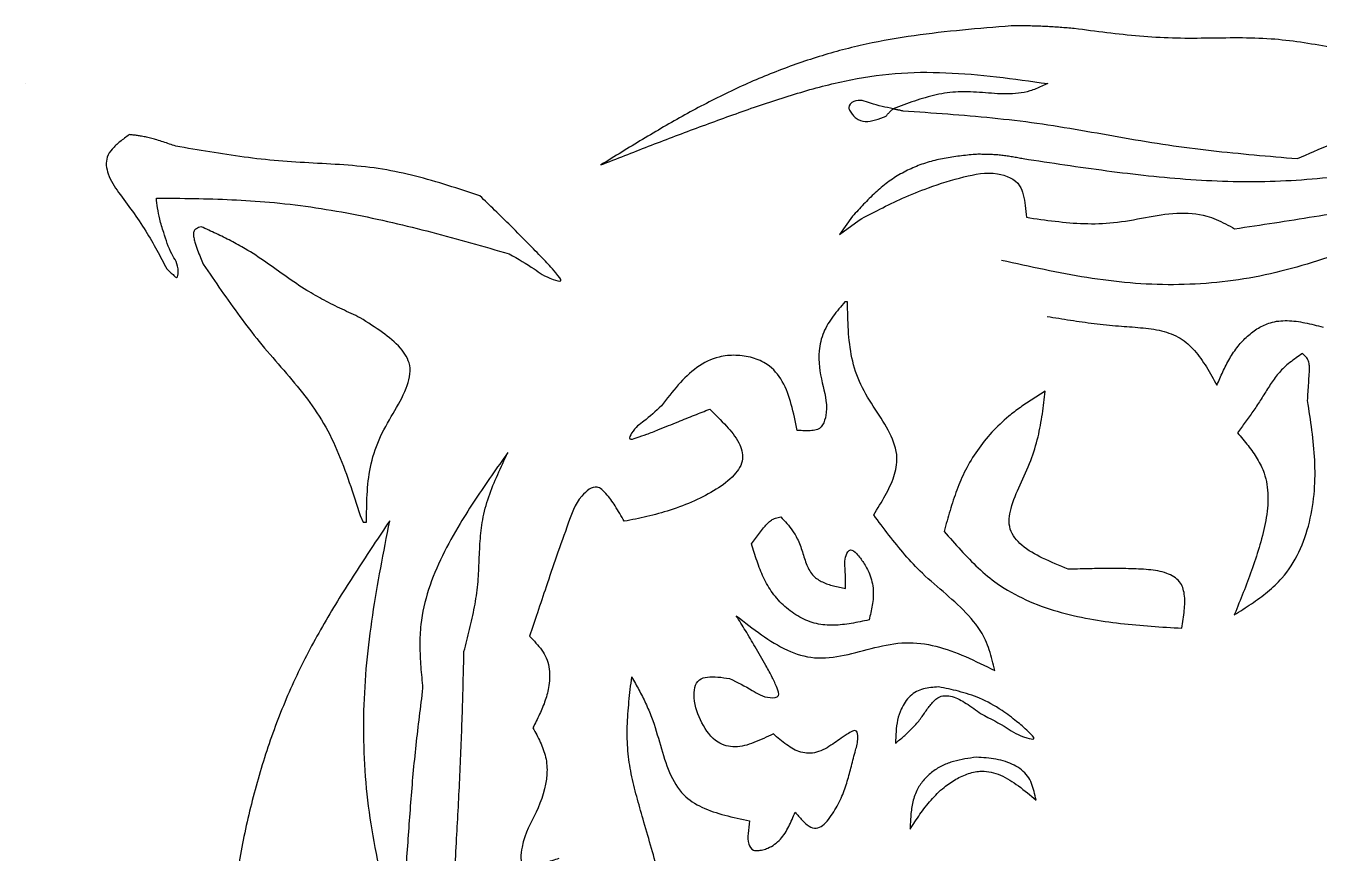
# Model space of a CAD drawing. Extents: x 24 to 174, y -3 to 159.
# Drawn here: x 23.7 to 110.3, y 103.2 to 158.7 of the extents above; entities that cross this region are included whole.
import ezdxf

# ---------------------------------------------------------------- set-up
doc = ezdxf.new("R2010")
doc.units = 0
doc.layers.add('Capa_1', color=7, linetype='CONTINUOUS')

msp = doc.modelspace()

# ---------------------------------------------------------------- linework, layer by layer
at = {"layer": 'Capa_1', "color": 7}
for p, q in [((89.663984, 158.673062), (89.663984, 158.673062)), ((23.688478, 154.837707), (23.688478, 154.837707)), ((81.773889, 153.115161), (81.773889, 153.115161)), ((30.609534, 151.382689), (30.609534, 151.382689)), ((87.253521, 150.061426), (87.253521, 150.061426)), ((79.048681, 145.906917), (78.166736, 144.68818)), ((78.166736, 144.68818), (79.484141, 145.661077)), ((35.431016, 145.21019), (35.431016, 145.210181)), ((78.534951, 140.179782), (78.534949, 140.17979)), ((109.176453, 136.708787), (109.176453, 136.708787)), ((91.946566, 134.18753), (91.946566, 134.18753)), ((55.967644, 130.077669), (55.967644, 130.077669)), ((46.067266, 125.847643), (46.283341, 125.406671)), ((74.241533, 125.776534), (74.241533, 125.776534)), ((46.283341, 125.406671), (46.501073, 125.410537)), ((104.704995, 119.430395), (104.611842, 119.199436)), ((84.803369, 114.368584), (84.803369, 114.368584)), ((87.343369, 109.660655), (87.343369, 109.660655))]:
    msp.add_line(p, q, dxfattribs=at)
for points, knots in [([(89.663984, 158.673062), (88.578416, 158.583985), (86.409734, 158.406032), (83.168405, 158.0443), (79.95234, 157.49148), (76.79269, 156.654579), (73.706195, 155.56335), (70.707123, 154.245457), (67.80719, 152.724799), (64.9813, 151.072105), (63.123434, 149.92735), (62.194172, 149.35477)], [0, 0, 0, 0, 3.267592, 6.527798, 9.781717, 13.047464, 16.320768, 19.593504, 22.866239, 26.138392, 29.412867, 29.412867, 29.412867, 29.412867]), ([(93.895113, 158.490611), (93.738178, 158.504124), (93.424317, 158.531149), (92.953341, 158.56942), (92.48264, 158.603112), (92.012114, 158.629982), (91.541872, 158.650108), (91.071896, 158.663554), (90.60229, 158.670386), (90.133144, 158.672821), (89.820373, 158.672982), (89.663984, 158.673062)], [0, 0, 0, 0, 0.472545, 0.945067, 1.417575, 1.888224, 2.358893, 2.829545, 3.29868, 3.767826, 4.236993, 4.236993, 4.236993, 4.236993]), ([(112.958341, 156.844132), (112.307377, 156.977802), (111.007386, 157.244744), (109.049542, 157.588515), (107.005166, 157.826165), (104.874712, 157.875928), (102.671695, 157.835966), (100.467018, 157.824988), (98.267854, 157.963956), (96.079136, 158.202509), (94.623413, 158.394538), (93.895113, 158.490611)], [0, 0, 0, 0, 1.993594, 3.98125, 5.962031, 8.16127, 10.367679, 12.573427, 14.772644, 16.973781, 19.177576, 19.177576, 19.177576, 19.177576]), ([(62.194172, 149.35477), (63.259222, 149.771493), (65.391863, 150.605933), (68.607424, 151.834511), (71.857308, 153.0173), (75.142342, 154.126259), (78.483937, 155.025009), (81.878582, 155.563183), (85.300571, 155.588044), (88.70752, 155.278242), (90.975453, 154.96294), (92.114136, 154.804633)], [0, 0, 0, 0, 3.431026, 6.870237, 10.32647, 13.806095, 17.268829, 20.697288, 24.08452, 27.504673, 30.953393, 30.953393, 30.953393, 30.953393]), ([(92.114136, 154.804633), (91.983022, 154.742442), (91.721809, 154.618544), (91.326057, 154.446761), (90.562335, 154.174831), (89.341431, 154.063719), (87.749115, 154.203501), (86.1692, 154.307649), (84.637302, 154.078822), (83.192641, 153.646284), (82.248472, 153.292826), (81.773889, 153.115161)], [0, 0, 0, 0, 0.435328, 0.867281, 1.293977, 2.863134, 4.481588, 6.099931, 7.593864, 9.097931, 10.618006, 10.618006, 10.618006, 10.618006]), ([(81.773889, 153.115161), (81.27231, 153.214863), (80.407558, 153.386756), (79.330771, 153.855777), (78.696776, 153.288764), (78.8986, 152.939445), (79.052333, 152.698269), (79.350619, 152.388378), (79.908486, 152.201714), (80.612448, 152.355872), (81.068828, 152.532595), (81.309216, 152.62568)], [0, 0, 0, 0, 1.562021, 2.693015, 3.220127, 3.48145, 3.790915, 4.103011, 4.748072, 5.44462, 6.219845, 6.219845, 6.219845, 6.219845]), ([(81.309216, 152.62568), (81.323553, 152.645513), (81.352219, 152.685168), (81.396115, 152.743974), (81.442157, 152.801853), (81.491241, 152.857974), (81.543158, 152.912309), (81.59781, 152.964995), (81.655022, 153.016007), (81.714128, 153.065974), (81.753967, 153.098764), (81.773889, 153.115161)], [0, 0, 0, 0, 0.073418, 0.146792, 0.220132, 0.295233, 0.37038, 0.44552, 0.522905, 0.60029, 0.677697, 0.677697, 0.677697, 0.677697]), ([(81.773889, 153.115161), (81.797014, 153.110713), (81.843265, 153.101816), (81.912641, 153.088468), (81.982363, 153.075045), (82.05243, 153.061543), (82.122807, 153.047791), (82.194757, 153.033351), (82.268234, 153.018007), (82.343268, 153.001916), (82.393262, 152.991055), (82.418259, 152.985624)], [0, 0, 0, 0, 0.070648, 0.141296, 0.211945, 0.283655, 0.355363, 0.42707, 0.503808, 0.580547, 0.657288, 0.657288, 0.657288, 0.657288]), ([(82.418259, 152.985624), (83.418208, 152.916161), (85.417326, 152.77729), (88.411362, 152.522532), (91.384649, 152.175954), (94.327723, 151.693273), (97.251288, 151.163001), (100.158338, 150.67284), (103.059495, 150.305941), (105.945952, 150.020291), (107.873083, 149.855906), (108.836906, 149.773692)], [0, 0, 0, 0, 3.007055, 6.011766, 9.013972, 11.984471, 14.956948, 17.928319, 20.827211, 23.727611, 26.629565, 26.629565, 26.629565, 26.629565]), ([(108.836906, 149.773692), (109.57397, 150.097845), (111.042482, 150.743681), (113.280702, 151.604647), (115.583082, 152.242268), (117.953667, 152.535963), (120.346649, 152.562697), (122.746383, 152.396552), (125.13664, 152.104219), (127.513798, 151.726591), (129.091014, 151.446904), (129.878997, 151.307172)], [0, 0, 0, 0, 2.415465, 4.812524, 7.189432, 9.562162, 11.955983, 14.358869, 16.773439, 19.178073, 21.578894, 21.578894, 21.578894, 21.578894]), ([(30.609534, 151.382689), (30.400598, 151.226588), (29.999176, 150.926676), (29.472734, 150.45488), (28.979909, 149.752817), (29.154902, 148.599097), (29.913693, 147.464648), (30.845699, 146.250206), (31.711288, 144.96599), (32.458413, 143.663658), (32.904571, 142.811074), (33.122526, 142.394574)], [0, 0, 0, 0, 0.781445, 1.501368, 2.126548, 3.26233, 4.682232, 6.234098, 7.848688, 9.325249, 10.735494, 10.735494, 10.735494, 10.735494]), ([(33.722798, 150.611539), (33.583497, 150.659394), (33.304867, 150.755113), (32.885544, 150.894989), (32.491471, 151.018664), (32.122522, 151.124768), (31.778675, 151.211292), (31.456955, 151.27673), (31.158263, 151.321508), (30.884198, 151.354158), (30.701113, 151.373176), (30.609534, 151.382689)], [0, 0, 0, 0, 0.441875, 0.883837, 1.326076, 1.680849, 2.035405, 2.389519, 2.665261, 2.941255, 3.217469, 3.217469, 3.217469, 3.217469]), ([(54.098472, 147.2822), (53.381267, 147.51878), (51.950036, 147.990892), (49.784706, 148.623003), (47.558179, 149.106101), (45.266114, 149.34847), (42.93649, 149.470607), (40.608549, 149.599215), (38.297764, 149.862712), (36.006577, 150.214918), (34.48416, 150.479314), (33.722798, 150.611539)], [0, 0, 0, 0, 2.265579, 4.521112, 6.764853, 9.089708, 11.425926, 13.764246, 16.082307, 18.399617, 20.717866, 20.717866, 20.717866, 20.717866]), ([(87.253521, 150.061426), (86.907985, 150.024869), (86.217964, 149.951865), (85.188528, 149.8022), (84.174337, 149.571732), (83.193178, 149.223698), (82.259274, 148.765322), (81.371328, 148.190658), (80.551663, 147.495977), (79.783693, 146.71854), (79.294052, 146.177863), (79.048681, 145.906917)], [0, 0, 0, 0, 1.042364, 2.081559, 3.119233, 4.157062, 5.197207, 6.233528, 7.321679, 8.41334, 9.509916, 9.509916, 9.509916, 9.509916]), ([(90.481438, 149.756604), (90.361239, 149.779497), (90.120865, 149.825279), (89.759623, 149.890223), (89.3991, 149.947374), (89.038959, 149.993172), (88.679572, 150.027437), (88.321165, 150.049886), (87.964141, 150.060306), (87.608856, 150.062826), (87.371977, 150.061893), (87.253521, 150.061426)], [0, 0, 0, 0, 0.367078, 0.734084, 1.101063, 1.46202, 1.823026, 2.183935, 2.539136, 2.894406, 3.249776, 3.249776, 3.249776, 3.249776]), ([(115.778909, 149.087429), (114.844942, 148.963996), (112.978309, 148.717301), (110.172838, 148.406506), (107.354722, 148.214663), (104.526119, 148.20271), (101.696011, 148.339535), (98.875589, 148.59347), (96.067968, 148.933621), (93.272141, 149.330822), (91.411617, 149.614685), (90.481438, 149.756604)], [0, 0, 0, 0, 2.826236, 5.648537, 8.466754, 11.295664, 14.12906, 16.964062, 19.789294, 22.612624, 25.43545, 25.43545, 25.43545, 25.43545]), ([(79.484141, 145.661077), (79.949552, 145.907493), (80.908614, 146.415275), (82.449614, 147.156424), (84.313203, 147.920398), (86.42337, 148.567342), (88.529527, 148.989893), (90.165445, 148.329406), (90.510877, 147.3296), (90.625379, 146.615248), (90.665643, 146.106043), (90.686489, 145.842424)], [0, 0, 0, 0, 1.579783, 3.255418, 5.127985, 7.616644, 9.866372, 11.55411, 12.203551, 12.94155, 13.733741, 13.733741, 13.733741, 13.733741]), ([(56.061901, 143.394479), (56.646303, 143.053881), (57.669419, 142.457594), (58.515195, 141.803394), (59.753001, 141.441606), (58.947715, 142.385719), (58.39381, 142.997157), (57.310451, 144.105054), (56.230749, 145.191996), (55.11455, 146.293548), (54.425904, 146.963606), (54.098472, 147.2822)], [0, 0, 0, 0, 1.943198, 3.40197, 3.923284, 4.542331, 5.732168, 7.114677, 8.911221, 10.42457, 11.796388, 11.796388, 11.796388, 11.796388]), ([(104.632785, 145.074582), (105.519781, 145.207234), (107.295582, 145.472808), (109.961117, 145.890499), (112.626855, 146.346351), (115.282832, 146.856675), (117.942916, 147.275979), (120.637949, 147.456325), (123.345622, 147.231544), (126.043047, 146.735855), (127.831176, 146.31797), (128.729161, 146.108111)], [0, 0, 0, 0, 2.690575, 5.386643, 8.094089, 10.803332, 13.500128, 16.169932, 18.883624, 21.625848, 24.392233, 24.392233, 24.392233, 24.392233]), ([(33.122526, 142.394574), (33.20763, 142.310068), (33.367008, 142.151811), (33.568048, 141.982884), (33.851087, 141.699153), (33.96103, 142.67608), (33.361604, 143.376259), (32.975589, 144.649161), (32.652498, 145.662437), (32.506835, 146.440791), (32.452441, 146.913162), (32.426893, 147.135024)], [0, 0, 0, 0, 0.351778, 0.658784, 0.877956, 1.255888, 2.544397, 4.076839, 5.013727, 5.77061, 6.440938, 6.440938, 6.440938, 6.440938]), ([(32.426893, 147.135024), (33.269486, 147.126129), (34.953921, 147.108345), (37.478843, 147.037753), (40.086506, 146.873618), (42.769123, 146.555652), (45.519722, 146.08919), (48.219131, 145.512726), (50.866844, 144.850901), (53.468725, 144.13737), (55.197508, 143.642109), (56.061901, 143.394479)], [0, 0, 0, 0, 2.527904, 5.053556, 7.577007, 10.363629, 13.153366, 15.943803, 18.642316, 21.339797, 24.037283, 24.037283, 24.037283, 24.037283]), ([(90.686489, 145.842424), (91.329691, 145.74802), (92.615927, 145.559237), (94.565536, 145.38399), (96.597535, 145.435572), (98.646361, 145.830788), (100.713718, 146.193603), (102.356137, 146.102323), (103.412362, 145.703147), (104.026068, 145.404352), (104.429603, 145.185018), (104.632785, 145.074582)], [0, 0, 0, 0, 1.950129, 3.899751, 5.866959, 8.023116, 10.146701, 12.169893, 12.839014, 13.523064, 14.216771, 14.216771, 14.216771, 14.216771]), ([(35.431016, 145.210181), (35.373095, 145.19142), (35.26143, 145.155251), (35.107786, 145.089132), (34.955323, 144.973855), (34.891536, 144.744035), (34.929442, 144.471028), (35.030286, 144.098205), (35.176345, 143.655973), (35.370754, 143.16437), (35.506082, 142.854118), (35.572127, 142.702702)], [0, 0, 0, 0, 0.182504, 0.351849, 0.501931, 0.7383, 1.019102, 1.325861, 1.895718, 2.415578, 2.911148, 2.911148, 2.911148, 2.911148]), ([(46.079393, 139.107685), (45.673412, 139.297057), (44.862279, 139.675415), (43.661527, 140.273266), (42.400716, 140.984206), (41.117638, 141.861855), (39.774979, 142.83631), (38.549192, 143.654846), (37.420841, 144.270964), (36.432076, 144.751888), (35.764926, 145.05732), (35.431016, 145.21019)], [0, 0, 0, 0, 1.343903, 2.685058, 4.023369, 5.682381, 7.344455, 9.002037, 10.098928, 11.198419, 12.30012, 12.30012, 12.30012, 12.30012]), ([(114.651674, 144.495256), (113.738694, 144.158685), (111.915392, 143.486523), (109.150086, 142.573087), (106.329866, 141.853373), (103.448153, 141.428468), (100.53777, 141.281949), (97.624286, 141.400393), (94.734543, 141.774795), (91.8725, 142.319607), (89.975817, 142.738797), (89.02678, 142.948546)], [0, 0, 0, 0, 2.91906, 5.829625, 8.733553, 11.638948, 14.552512, 17.463661, 20.374233, 23.285732, 26.201503, 26.201503, 26.201503, 26.201503]), ([(35.572127, 142.702702), (35.970177, 142.113627), (36.76654, 140.935087), (37.998249, 139.1902), (39.32334, 137.467275), (40.773978, 135.804572), (42.224431, 134.111548), (43.544078, 132.287161), (44.563998, 130.247182), (45.37029, 128.074479), (45.834139, 126.592483), (46.067266, 125.847643)], [0, 0, 0, 0, 2.132829, 4.267066, 6.406787, 8.649755, 10.885008, 13.095479, 15.384227, 17.701321, 20.042566, 20.042566, 20.042566, 20.042566]), ([(78.534949, 140.17979), (78.264001, 139.862729), (77.725038, 139.232037), (77.044546, 138.153081), (76.682714, 136.608875), (76.959671, 134.760281), (77.478117, 133.103392), (77.03573, 131.625067), (76.289897, 131.532761), (75.837069, 131.530837), (75.510951, 131.552843), (75.341206, 131.564297)], [0, 0, 0, 0, 1.251773, 2.490001, 3.784899, 5.924172, 7.933754, 9.211916, 9.60953, 10.078309, 10.587176, 10.587176, 10.587176, 10.587176]), ([(78.706379, 140.166009), (78.699905, 140.166837), (78.686959, 140.168494), (78.667526, 140.170872), (78.648229, 140.173021), (78.629059, 140.174842), (78.610022, 140.176349), (78.591101, 140.17755), (78.5723, 140.178455), (78.553627, 140.179165), (78.541176, 140.179576), (78.534951, 140.179782)], [0, 0, 0, 0, 0.019579, 0.039156, 0.058732, 0.077827, 0.096923, 0.116018, 0.134703, 0.153389, 0.172076, 0.172076, 0.172076, 0.172076]), ([(80.463652, 125.90111), (80.728213, 126.328326), (81.240129, 127.154974), (81.856775, 128.411673), (82.149531, 129.884356), (81.56862, 131.462993), (80.55987, 132.978336), (79.531029, 134.584912), (78.949536, 136.406694), (78.741484, 138.28224), (78.718121, 139.53593), (78.706379, 140.166009)], [0, 0, 0, 0, 1.506785, 2.915576, 4.192276, 5.882694, 7.76675, 9.687595, 11.570554, 13.441514, 15.331877, 15.331877, 15.331877, 15.331877]), ([(46.501073, 125.410537), (46.505299, 126.02463), (46.513778, 127.256896), (46.707164, 129.128762), (47.281239, 130.985995), (48.26715, 132.674747), (49.176883, 134.219218), (49.603404, 135.874158), (48.76123, 137.215473), (47.533552, 138.177632), (46.582778, 138.78573), (46.079393, 139.107685)], [0, 0, 0, 0, 1.842212, 3.696668, 5.625462, 7.623415, 9.522557, 11.077836, 12.385987, 13.977165, 15.767492, 15.767492, 15.767492, 15.767492]), ([(92.077204, 139.198078), (92.597486, 139.113194), (93.645013, 138.94229), (95.239202, 138.713959), (96.805441, 138.550156), (98.320496, 138.463805), (99.726106, 138.283858), (101.018488, 137.820569), (102.00969, 136.91372), (102.770002, 135.803808), (103.216382, 134.998406), (103.444918, 134.586058)], [0, 0, 0, 0, 1.581473, 3.184108, 4.830777, 6.304009, 7.735481, 9.07763, 10.341861, 11.68968, 13.103658, 13.103658, 13.103658, 13.103658]), ([(103.444918, 134.586058), (103.575811, 134.890053), (103.837458, 135.497717), (104.285588, 136.387545), (104.826286, 137.197566), (105.473629, 137.889318), (106.196659, 138.437912), (107.093301, 138.856041), (108.180967, 138.964642), (109.366533, 138.787925), (110.154504, 138.585779), (110.556698, 138.482599)], [0, 0, 0, 0, 0.992883, 1.984701, 2.985163, 3.903344, 4.814035, 5.693918, 6.836312, 8.030954, 9.276438, 9.276438, 9.276438, 9.276438]), ([(75.341206, 131.564297), (75.2224, 132.147299), (74.993604, 133.270049), (74.456549, 134.848629), (73.506013, 135.98071), (72.336684, 136.475236), (71.230633, 136.634697), (69.920858, 136.516001), (68.549667, 135.830699), (67.330179, 134.607994), (66.6185, 133.684852), (66.253871, 133.211879)], [0, 0, 0, 0, 1.785418, 3.43837, 4.962895, 6.04141, 7.173097, 8.291254, 9.937225, 11.642654, 13.434474, 13.434474, 13.434474, 13.434474]), ([(109.176453, 136.708787), (109.032261, 136.611918), (108.744862, 136.418841), (108.326558, 136.114456), (107.83614, 135.696618), (107.332895, 135.102427), (106.831987, 134.342979), (106.360524, 133.570145), (105.861224, 132.826824), (105.347753, 132.10916), (104.999212, 131.636947), (104.825159, 131.401136)], [0, 0, 0, 0, 0.521109, 1.03866, 1.551361, 2.450344, 3.361917, 4.279535, 5.165978, 6.047442, 6.926702, 6.926702, 6.926702, 6.926702]), ([(109.518207, 133.555284), (109.530838, 133.749401), (109.556344, 134.141379), (109.594573, 134.738767), (109.627184, 135.261546), (109.653395, 135.701846), (109.635605, 136.046723), (109.544684, 136.315196), (109.412747, 136.486117), (109.298973, 136.600041), (109.217591, 136.672274), (109.176453, 136.708787)], [0, 0, 0, 0, 0.583586, 1.178427, 1.795777, 2.155145, 2.501262, 2.827671, 2.983856, 3.145261, 3.310257, 3.310257, 3.310257, 3.310257]), ([(91.946566, 134.18753), (91.666602, 134.012635), (91.107025, 133.663064), (90.283461, 133.11398), (89.344215, 132.403279), (88.352182, 131.457427), (87.378481, 130.242054), (86.595136, 128.936842), (86.013778, 127.571418), (85.567484, 126.192118), (85.310349, 125.259424), (85.181502, 124.792064)], [0, 0, 0, 0, 0.990298, 1.979354, 2.968552, 4.520615, 6.077343, 7.627451, 9.071453, 10.519482, 11.973821, 11.973821, 11.973821, 11.973821]), ([(93.481703, 122.24986), (92.907671, 122.493014), (91.829509, 122.949711), (90.415182, 123.712983), (89.415851, 124.910576), (89.626359, 126.465877), (90.267046, 127.932555), (90.999727, 129.488143), (91.493199, 131.091041), (91.772235, 132.654306), (91.888918, 133.680524), (91.946566, 134.18753)], [0, 0, 0, 0, 1.867963, 3.508459, 4.830888, 6.211548, 7.897956, 9.689266, 11.347399, 12.91503, 14.445809, 14.445809, 14.445809, 14.445809]), ([(104.611842, 119.199436), (104.996899, 119.442724), (105.761695, 119.92594), (106.85525, 120.71456), (108.014965, 121.803136), (109.013497, 123.384716), (109.703565, 125.401302), (110.025406, 127.490545), (110.030341, 129.559902), (109.825261, 131.568722), (109.620526, 132.893308), (109.518207, 133.555284)], [0, 0, 0, 0, 1.366328, 2.713783, 4.039898, 6.114527, 8.246742, 10.395528, 12.426762, 14.438133, 16.447578, 16.447578, 16.447578, 16.447578]), ([(69.482891, 132.989739), (69.861199, 132.615399), (70.569888, 131.914145), (71.445383, 130.872582), (71.856786, 129.593518), (71.089953, 128.419633), (69.908232, 127.566341), (68.445058, 126.798348), (66.882136, 126.200041), (65.299091, 125.778432), (64.267716, 125.569246), (63.762379, 125.466753)], [0, 0, 0, 0, 1.594365, 2.986736, 4.094698, 5.314312, 6.841841, 8.493926, 10.24475, 11.854957, 13.401796, 13.401796, 13.401796, 13.401796]), ([(66.253871, 133.211879), (65.860401, 132.843831), (65.175403, 132.203088), (64.409824, 131.734213), (63.99462, 130.864675), (64.741875, 131.123277), (65.271333, 131.294825), (66.245696, 131.690506), (67.295769, 132.108745), (68.440178, 132.569586), (69.145954, 132.853973), (69.482891, 132.989739)], [0, 0, 0, 0, 1.560805, 2.717234, 3.115147, 3.547276, 4.292392, 5.151416, 6.5519, 7.74585, 8.836533, 8.836533, 8.836533, 8.836533]), ([(104.825159, 131.401136), (105.063955, 131.116236), (105.535462, 130.553698), (106.170065, 129.672909), (106.726298, 128.561445), (106.929943, 127.132069), (106.752562, 125.509981), (106.351389, 123.913601), (105.851919, 122.367562), (105.292966, 120.882953), (104.900235, 119.912727), (104.704995, 119.430395)], [0, 0, 0, 0, 1.115067, 2.201715, 3.251772, 4.81165, 6.448634, 8.124204, 9.741937, 11.320987, 12.882033, 12.882033, 12.882033, 12.882033]), ([(55.967644, 130.077669), (55.600765, 129.561038), (54.865516, 128.525675), (53.785457, 126.947883), (52.659093, 125.175525), (51.545622, 123.18478), (50.595481, 120.933415), (50.120701, 118.886122), (50.051692, 117.139473), (50.124364, 115.719316), (50.214905, 114.771611), (50.26036, 114.295824)], [0, 0, 0, 0, 1.900941, 3.809614, 5.735413, 8.199754, 10.644247, 13.045869, 14.45338, 15.875526, 17.309326, 17.309326, 17.309326, 17.309326]), ([(53.028012, 116.736053), (53.156941, 117.2321), (53.414504, 118.223067), (53.748836, 119.721468), (53.972951, 121.213294), (54.043188, 122.691134), (54.091763, 124.135583), (54.246439, 125.623895), (54.662867, 127.119334), (55.271889, 128.611276), (55.73486, 129.587046), (55.967644, 130.077669)], [0, 0, 0, 0, 1.537532, 3.071565, 4.604238, 6.055834, 7.506394, 8.941879, 10.532202, 12.143028, 13.772033, 13.772033, 13.772033, 13.772033]), ([(63.762379, 125.466753), (63.558507, 125.816749), (63.180126, 126.46633), (62.648156, 127.252923), (61.830236, 128.028078), (60.547611, 126.936018), (59.995323, 125.264489), (59.225442, 123.184998), (58.568564, 121.182857), (57.962214, 119.395169), (57.590171, 118.290759), (57.41293, 117.764621)], [0, 0, 0, 0, 1.204305, 2.235156, 2.965224, 4.14615, 6.181136, 8.535243, 10.696302, 12.527231, 14.193095, 14.193095, 14.193095, 14.193095]), ([(72.290229, 123.950909), (72.375944, 124.071854), (72.547992, 124.314615), (72.813322, 124.677009), (73.058963, 124.992053), (73.282175, 125.258284), (73.489631, 125.462653), (73.698237, 125.605417), (73.895846, 125.685786), (74.066812, 125.735307), (74.183063, 125.762737), (74.241533, 125.776534)], [0, 0, 0, 0, 0.444717, 0.89264, 1.347282, 1.643034, 1.934375, 2.218815, 2.394088, 2.572178, 2.752396, 2.752396, 2.752396, 2.752396]), ([(74.241533, 125.776534), (74.379988, 125.624753), (74.65655, 125.32157), (75.043316, 124.840269), (75.422828, 124.216845), (75.689952, 123.422218), (75.951547, 122.554638), (76.359703, 121.795981), (77.039505, 121.360084), (77.784532, 121.125859), (78.313689, 121.016468), (78.586762, 120.960017)], [0, 0, 0, 0, 0.61628, 1.231018, 1.850088, 2.794718, 3.729329, 4.583927, 5.300762, 6.084967, 6.921198, 6.921198, 6.921198, 6.921198]), ([(88.567068, 115.467157), (88.512268, 115.699942), (88.403318, 116.162747), (88.212197, 116.844119), (87.811085, 117.910018), (86.850318, 119.220946), (85.306804, 120.594726), (83.795435, 121.863144), (82.533756, 123.210433), (81.470176, 124.539267), (80.798795, 125.447656), (80.463652, 125.90111)], [0, 0, 0, 0, 0.717399, 1.426274, 2.122118, 4.124703, 6.208049, 8.322076, 10.037621, 11.734658, 13.426178, 13.426178, 13.426178, 13.426178]), ([(48.054395, 125.500927), (47.318879, 124.404149), (45.849851, 122.213581), (43.753372, 118.862916), (41.875793, 115.385708), (40.338457, 111.740397), (39.119103, 107.971956), (38.195089, 104.11707), (37.546905, 100.208355), (37.08577, 96.274677), (36.840686, 93.646208), (36.718105, 92.33155)], [0, 0, 0, 0, 3.96163, 7.912463, 11.853746, 15.802843, 19.763152, 23.723545, 27.683645, 31.642137, 35.603179, 35.603179, 35.603179, 35.603179]), ([(48.650813, 96.955143), (48.383291, 97.994381), (47.848782, 100.070783), (47.13379, 103.204232), (46.594833, 106.369519), (46.321389, 109.568614), (46.292408, 112.778932), (46.488858, 115.986886), (46.894569, 119.175617), (47.439917, 122.344563), (47.849524, 124.448575), (48.054395, 125.500927)], [0, 0, 0, 0, 3.219306, 6.432187, 9.63965, 12.843253, 16.053327, 19.262797, 22.477386, 25.691573, 28.90787, 28.90787, 28.90787, 28.90787]), ([(85.181502, 124.792064), (85.549503, 124.369462), (86.281985, 123.528299), (87.43853, 122.329777), (88.851259, 121.146405), (90.633266, 120.152962), (92.73514, 119.39904), (94.871429, 118.909541), (96.984038, 118.606675), (99.047985, 118.426138), (100.422478, 118.344119), (101.108868, 118.30316)], [0, 0, 0, 0, 1.681026, 3.345976, 4.992549, 7.19121, 9.424529, 11.671774, 13.754715, 15.82268, 17.8855, 17.8855, 17.8855, 17.8855]), ([(80.151111, 118.859886), (79.754709, 118.775627), (78.972173, 118.609291), (77.792954, 118.466543), (76.604903, 118.560303), (75.483568, 119.012434), (74.488158, 119.72676), (73.662727, 120.632705), (73.062332, 121.684434), (72.634837, 122.803033), (72.405415, 123.56723), (72.290229, 123.950909)], [0, 0, 0, 0, 1.215633, 2.399774, 3.553828, 4.748702, 5.976866, 7.203094, 8.395304, 9.587106, 10.788811, 10.788811, 10.788811, 10.788811]), ([(78.586762, 120.960017), (78.582824, 121.386307), (78.575867, 122.139513), (78.479959, 122.980009), (78.88407, 123.719986), (79.428191, 123.204841), (79.799124, 122.701343), (80.249231, 121.876479), (80.484087, 120.896858), (80.398359, 119.838334), (80.233106, 119.184368), (80.151111, 118.859886)], [0, 0, 0, 0, 1.260597, 2.227331, 2.694992, 3.175418, 3.936158, 4.781238, 5.904836, 6.924471, 7.928626, 7.928626, 7.928626, 7.928626]), ([(101.108868, 118.30316), (101.167764, 118.701815), (101.27923, 119.456309), (101.329774, 120.514758), (101.020573, 121.530529), (100.027424, 122.072615), (98.843424, 122.250578), (97.500483, 122.30074), (96.13017, 122.309772), (94.778466, 122.288302), (93.907958, 122.262496), (93.481703, 122.24986)], [0, 0, 0, 0, 1.207639, 2.285576, 3.182255, 4.206301, 5.447862, 6.785733, 8.227726, 9.561106, 10.840468, 10.840468, 10.840468, 10.840468]), ([(70.811873, 114.935783), (71.332129, 114.679628), (72.244706, 114.230309), (73.166441, 113.588232), (74.235464, 113.670948), (73.949396, 114.42624), (73.677111, 115.026461), (73.154462, 115.965696), (72.562924, 117.002127), (71.895007, 118.118308), (71.469497, 118.81013), (71.264972, 119.142661)], [0, 0, 0, 0, 1.71283, 3.004457, 3.577668, 4.086867, 4.875548, 5.77024, 7.225221, 8.491231, 9.662949, 9.662949, 9.662949, 9.662949]), ([(71.264972, 119.142661), (71.820563, 118.704976), (72.902444, 117.852689), (74.600368, 116.778348), (76.521123, 116.181574), (78.541301, 116.458624), (80.518413, 117.020641), (82.577854, 117.446129), (84.668766, 117.166687), (86.642791, 116.419966), (87.91887, 115.788113), (88.567068, 115.467157)], [0, 0, 0, 0, 2.121343, 4.130814, 6.008201, 8.008636, 10.126776, 12.210048, 14.250015, 16.351597, 18.521181, 18.521181, 18.521181, 18.521181]), ([(57.41293, 117.764621), (57.56008, 117.614943), (57.851275, 117.318746), (58.248873, 116.84666), (58.561877, 116.315175), (58.729401, 115.715416), (58.775588, 115.086349), (58.714771, 114.326574), (58.494419, 113.463694), (58.101766, 112.529976), (57.796824, 111.928862), (57.643889, 111.627391)], [0, 0, 0, 0, 0.629618, 1.245952, 1.848113, 2.464111, 3.095522, 3.731766, 4.743319, 5.75122, 6.765273, 6.765273, 6.765273, 6.765273]), ([(52.151029, 97.354772), (52.194479, 98.115872), (52.28138, 99.638079), (52.410628, 101.921473), (52.534754, 104.152584), (52.652912, 106.331435), (52.759522, 108.458267), (52.850455, 110.559595), (52.920738, 112.635511), (52.977527, 114.685677), (53.011184, 116.052587), (53.028012, 116.736053)], [0, 0, 0, 0, 2.287017, 4.574057, 6.861146, 8.990699, 11.120207, 13.249628, 15.3005, 17.351451, 19.40247, 19.40247, 19.40247, 19.40247]), ([(66.515702, 100.270701), (66.350494, 100.852188), (66.019737, 102.016364), (65.521306, 103.765234), (65.042547, 105.434656), (64.583719, 107.021224), (64.212018, 108.536466), (63.967316, 110.105921), (63.938602, 111.727128), (64.063038, 113.381482), (64.1961, 114.483544), (64.262883, 115.036658)], [0, 0, 0, 0, 1.813503, 3.630755, 5.455506, 7.023724, 8.585244, 10.133709, 11.777798, 13.436517, 15.107827, 15.107827, 15.107827, 15.107827]), ([(64.262883, 115.036658), (64.423487, 114.747981), (64.745944, 114.16838), (65.203329, 113.276005), (65.728331, 112.052043), (66.172144, 110.467475), (66.706245, 108.660241), (67.580047, 107.111225), (68.983985, 106.224874), (70.51307, 105.740555), (71.597748, 105.512037), (72.156839, 105.394248)], [0, 0, 0, 0, 0.991009, 1.989729, 3.007252, 4.98079, 6.913135, 8.678014, 10.154601, 11.76538, 13.478842, 13.478842, 13.478842, 13.478842]), ([(73.743789, 111.22335), (73.314023, 111.016472), (72.499216, 110.624244), (71.227558, 110.230501), (69.792364, 110.607117), (68.888271, 111.987524), (68.330269, 113.380995), (68.50131, 114.832538), (69.376131, 115.075057), (70.054504, 115.039573), (70.549311, 114.971765), (70.811873, 114.935783)], [0, 0, 0, 0, 1.435055, 2.720765, 3.904653, 5.594418, 7.351803, 8.603582, 9.166021, 9.867447, 10.660434, 10.660434, 10.660434, 10.660434]), ([(84.803369, 114.368584), (84.631703, 114.355928), (84.292752, 114.33094), (83.794895, 114.251474), (83.315795, 114.078313), (82.898698, 113.765282), (82.555609, 113.356008), (82.250659, 112.817011), (82.042171, 112.146653), (81.948071, 111.372771), (81.929366, 110.853741), (81.919961, 110.592758)], [0, 0, 0, 0, 0.516332, 1.019484, 1.508898, 2.028068, 2.563188, 3.101295, 3.87614, 4.650708, 5.434094, 5.434094, 5.434094, 5.434094]), ([(87.657009, 112.568314), (88.272885, 112.250393), (89.345219, 111.696843), (90.206678, 111.049733), (91.433707, 110.784217), (90.599831, 111.572686), (90.050711, 112.066617), (88.919396, 112.922935), (87.649586, 113.620569), (86.188258, 114.096684), (85.254488, 114.280014), (84.803369, 114.368584)], [0, 0, 0, 0, 1.989955, 3.464815, 3.941174, 4.524515, 5.588382, 6.809099, 8.521386, 9.997838, 11.37783, 11.37783, 11.37783, 11.37783]), ([(50.26036, 114.295824), (50.181363, 113.658116), (50.023384, 112.382813), (49.799922, 110.468399), (49.603062, 108.546869), (49.446704, 106.617312), (49.309861, 104.681907), (49.171588, 102.747162), (49.010588, 100.81487), (48.834488, 98.884654), (48.712038, 97.598317), (48.650813, 96.955143)], [0, 0, 0, 0, 1.927744, 3.855147, 5.782155, 7.72214, 9.662487, 11.602894, 13.541118, 15.479326, 17.41757, 17.41757, 17.41757, 17.41757]), ([(81.919961, 110.592758), (82.107846, 110.747756), (82.487344, 111.060825), (83.040839, 111.571216), (83.541897, 112.142628), (83.961876, 112.7639), (84.363038, 113.317198), (84.915915, 113.823953), (85.822407, 113.772991), (86.71375, 113.247793), (87.327167, 112.805917), (87.657009, 112.568314)], [0, 0, 0, 0, 0.730683, 1.475858, 2.25615, 3.005298, 3.718235, 4.324903, 5.151297, 6.199671, 7.419098, 7.419098, 7.419098, 7.419098]), ([(57.643889, 111.627391), (57.814841, 111.314032), (58.157101, 110.686661), (58.550419, 109.653826), (58.661998, 108.019901), (57.923368, 105.88993), (56.925462, 104.345238), (56.735937, 102.290333), (57.777379, 102.424793), (58.511204, 102.608744), (59.096054, 102.795643), (59.410535, 102.896141)], [0, 0, 0, 0, 1.071389, 2.145016, 3.282288, 5.937039, 8.45611, 9.681595, 10.269117, 11.109911, 12.087885, 12.087885, 12.087885, 12.087885]), ([(78.969308, 109.056521), (79.062206, 109.419063), (79.228466, 110.067903), (79.436659, 110.769044), (79.363659, 111.624755), (78.431007, 111.042317), (77.755985, 110.54615), (76.712592, 109.896428), (75.548211, 109.908381), (74.59235, 110.484364), (74.034496, 110.970182), (73.743789, 111.22335)], [0, 0, 0, 0, 1.099493, 1.967756, 2.416351, 3.060711, 4.239542, 5.461443, 6.501804, 7.567354, 8.72688, 8.72688, 8.72688, 8.72688]), ([(87.343369, 109.660655), (87.08547, 109.624568), (86.571697, 109.552679), (85.81031, 109.393058), (85.074204, 109.126328), (84.402159, 108.712716), (83.822636, 108.17843), (83.344244, 107.50188), (83.057202, 106.676232), (82.935666, 105.761622), (82.90981, 105.141237), (82.896716, 104.827049)], [0, 0, 0, 0, 0.781183, 1.556231, 2.330145, 3.117333, 3.906994, 4.680709, 5.578316, 6.497592, 7.440864, 7.440864, 7.440864, 7.440864]), ([(91.334167, 106.788823), (91.294819, 106.980022), (91.217214, 107.357113), (91.055112, 107.903693), (90.790123, 108.412987), (90.375749, 108.828052), (89.866388, 109.146746), (89.285326, 109.385401), (88.656846, 109.537126), (88.000168, 109.617704), (87.562239, 109.646342), (87.343369, 109.660655)], [0, 0, 0, 0, 0.585539, 1.154822, 1.7063, 2.288188, 2.89029, 3.498848, 4.164878, 4.823429, 5.481414, 5.481414, 5.481414, 5.481414]), ([(75.200648, 105.975228), (75.355709, 105.792615), (75.64517, 105.45172), (76.079665, 105.025101), (76.615251, 104.823987), (77.092797, 105.088795), (77.459518, 105.496348), (77.905656, 106.150611), (78.346688, 107.004175), (78.706715, 108.041287), (78.882919, 108.722526), (78.969308, 109.056521)], [0, 0, 0, 0, 0.717872, 1.340096, 1.830265, 2.292331, 2.86201, 3.483557, 4.658472, 5.734408, 6.769287, 6.769287, 6.769287, 6.769287]), ([(82.896716, 104.827049), (83.115258, 105.164087), (83.552479, 105.838375), (84.284123, 106.80753), (85.091438, 107.604535), (85.949438, 108.198309), (86.79268, 108.589789), (87.825456, 108.802422), (89.024662, 108.503532), (90.204027, 107.734187), (90.948431, 107.111492), (91.334167, 106.788823)], [0, 0, 0, 0, 1.204996, 2.410745, 3.636375, 4.590309, 5.52721, 6.411559, 7.700099, 9.102914, 10.611594, 10.611594, 10.611594, 10.611594]), ([(72.156839, 105.394248), (72.12218, 105.108592), (72.059281, 104.590194), (72.007637, 103.894524), (72.32131, 103.409978), (72.719415, 103.390295), (73.043984, 103.444737), (73.594208, 103.630517), (74.265141, 104.117435), (74.809223, 105.010222), (75.06838, 105.649139), (75.200648, 105.975228)], [0, 0, 0, 0, 0.865159, 1.570059, 2.070626, 2.359598, 2.702448, 3.065061, 4.09155, 5.104749, 6.160895, 6.160895, 6.160895, 6.160895])]:
    msp.add_open_spline(points, degree=3, knots=knots, dxfattribs=at)

doc.saveas('drawing.dxf')
